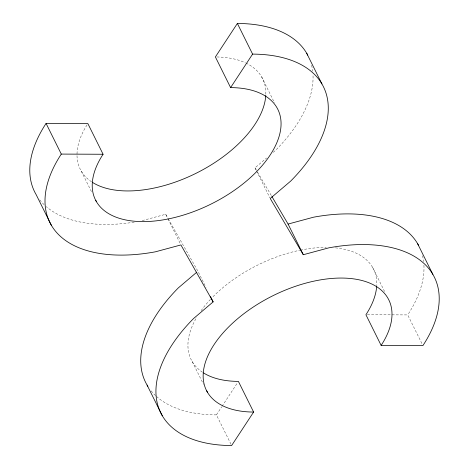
<?xml version="1.0" encoding="UTF-8"?>
<svg xmlns="http://www.w3.org/2000/svg" width="469" height="469" viewBox="0 0 469 469"><rect width="100%" height="100%" fill="white"/><g stroke="black" fill="none" stroke-linecap="round" stroke-linejoin="round"><path stroke-width="0.35" stroke-dasharray="2.35 1.76" d="M230.983 444.243L216.408 414.889L221.603 406.975M222.007 406.365L237.59 382.61M256.314 170.446L255.019 167.832L266.609 157.977M273.228 152.343L275.438 150.467A152.706 82.72 -26.4 0 0 312.952 74.155M142.236 220.6L165.698 214.28L167.849 218.079M367.362 314.746L407.708 314.916L422.276 344.269M255.019 167.832L256.121 169.708M257.592 172.205L271.551 195.948M168.207 218.712L197.918 271.223L206.014 287.532M372.533 267.266L385.16 292.703M261.602 76.822L274.553 102.91M256.637 171.097L269.915 197.842M165.698 214.28L167.644 218.196M167.966 218.847L180.272 243.64M192.179 361.523L203.511 384.351M81.248 171.074L91.936 192.601M245.967 63.069A101.802 55.149 -26.4 0 1 265.812 94.785M91.566 181.796A101.802 55.149 -26.4 0 1 87.861 123.599M216.93 56.966A101.802 55.149 -26.4 0 1 245.328 62.77M311.598 65.314A152.706 82.72 -26.4 0 1 312.676 71.159M134.21 222.171A152.706 82.72 -26.4 0 1 46.261 206.636M44.086 204.648A152.706 82.72 -26.4 0 1 39.724 199.841M422.528 255.757A152.706 82.72 -26.4 0 1 423.607 261.602M423.923 265.266A152.706 82.72 -26.4 0 1 407.708 314.916M216.408 414.889A152.706 82.72 -26.4 0 1 156.089 396.1M155.55 395.601A152.706 82.72 -26.4 0 1 151.1 390.841M335.394 247.855A101.802 55.149 -26.4 0 1 376.742 285.228M202.497 372.239A101.802 55.149 -26.4 0 1 196.769 317.273M201.107 310.671A101.802 55.149 -26.4 0 1 210.388 299.439M213.014 296.713A101.802 55.149 -26.4 0 1 299.761 250.264M300.453 250.118A101.802 55.149 -26.4 0 1 326.318 247.392"/><path stroke-width="0.7" d="M307.734 55.137A152.706 82.72 -26.4 0 0 237.373 23.45L215.388 56.948L230.607 87.609A101.802 55.149 -26.4 0 1 270.208 154.958A101.802 55.149 -26.4 0 1 142.682 221.608A101.802 55.149 -26.4 0 1 103.08 154.26L87.861 123.599L46.073 123.423A152.706 82.72 -26.4 0 0 36.16 194.641L51.379 225.302M230.607 87.609L252.592 54.111L237.373 23.45M203.605 372.961A101.802 55.149 -26.4 0 0 238.393 381.391L253.612 412.052L231.627 445.55A152.706 82.72 -26.4 0 1 193.562 318.533L213.137 301.884L210.546 296.666M196.833 272.149L178.343 287.878A152.706 82.72 -26.4 0 0 147.811 386.268M271.92 196.57L288.083 224.059L313.614 217.182A152.706 82.72 -26.4 0 1 418.665 245.58M252.592 54.111A152.706 82.72 -26.4 0 1 290.657 181.122L270.238 198.493L303.302 254.72L328.833 247.843A152.706 82.72 -26.4 0 1 422.927 345.577L381.139 345.401A101.802 55.149 -26.4 0 0 341.538 278.053A101.802 55.149 -26.4 0 0 214.011 344.703A101.802 55.149 -26.4 0 0 253.612 412.052M46.073 123.423L61.292 154.084L103.08 154.26M213.137 301.884L180.917 244.941L155.386 251.818A152.706 82.72 -26.4 0 1 61.292 154.084M417.621 243.698L432.84 274.359M306.691 53.255L321.91 83.916M381.139 345.401L365.92 314.74A101.802 55.149 -26.4 0 0 376.707 285.92M288.083 224.059L303.302 254.72M206.747 390.876L207.398 392.178M95.817 200.433L96.467 201.734M147.09 385.084L162.309 415.745M265.776 95.471A101.802 55.149 -26.4 0 1 196.81 172.914A101.802 55.149 -26.4 0 1 92.674 182.511"/></g></svg>
